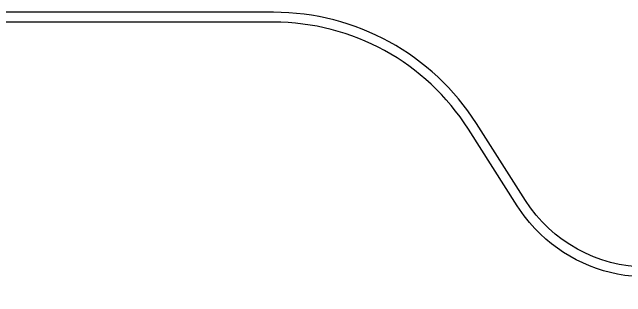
# Model space of a CAD drawing. Header units: millimetres. Extents: x 164 to 1164, y 133 to 906.
# Drawn here: x 477.37 to 515.14, y 530.01 to 547.53 of the extents above; entities that cross this region are included whole.
import ezdxf

# ---------------------------------------------------------------- set-up
doc = ezdxf.new("R2010")
doc.units = ezdxf.units.MM
for name, color, linetype in [('gbr-dxf', 7, 'Continuous'), ('gbr-outline-dxf', 2, 'Continuous'), ('outline_layer0', 7, 'Continuous')]:
    doc.layers.add(name, color=color, linetype=linetype)

msp = doc.modelspace()

# ---------------------------------------------------------------- linework, layer by layer
at = {"layer": 'gbr-dxf', "linetype": 'Continuous'}
msp.add_lwpolyline([(516.461, 531.223, -0.193988), (509.885, 533.874, -0.005603), (509.734, 534.022, -0.053836), (508.463, 535.612), (505.454, 540.339, 0.256399), (493.458, 546.924), (468.871, 546.924), (468.723, 546.924), (407.259, 546.924), (407.111, 546.924), (346.905, 546.924, 0.010836)], format="xyb", dxfattribs=at)
at = {"layer": 'gbr-outline-dxf', "linetype": 'Continuous', "const_width": 0.0000741}
msp.add_lwpolyline([(358.925, 496.264), (510.478, 496.264, 0.021814), (513.059, 496.377), (534.187, 498.225, -0.02121), (536.697, 498.338), (559.181, 498.338, 0.414218), (560.662, 499.819), (560.662, 528.252, 0.147965), (560.165, 529.894), (559.764, 530.498, 0.250644), (557.299, 531.816), (516.461, 531.816, -0.256384), (508.964, 535.931), (505.954, 540.659, 0.256388), (493.458, 547.517), (346.905, 547.517, 0.207998)], format="xyb", dxfattribs=at)
at = {"layer": 'outline_layer0', "color": 1}
msp.add_lwpolyline([(536.716, 498.355), (559.2, 498.355, 0.410508), (560.662, 499.836), (560.662, 528.3, 0.145239), (560.165, 529.911), (559.764, 530.513, 0.250757), (557.299, 531.832), (516.421, 531.832, -0.255093), (508.965, 535.944), (505.954, 540.675, 0.256396), (493.458, 547.534), (346.874, 547.534, 0.207725), (325.238, 538.112), (295.866, 506.616, -0.2079), (285.037, 501.91), (248.128, 501.909, 0.411807), (246.678, 500.41), (246.678, 471.981, 0.149127), (247.19, 470.33), (247.577, 469.75, 0.252404), (250.059, 468.432)], format="xyb", dxfattribs=at)

doc.saveas('drawing.dxf')
